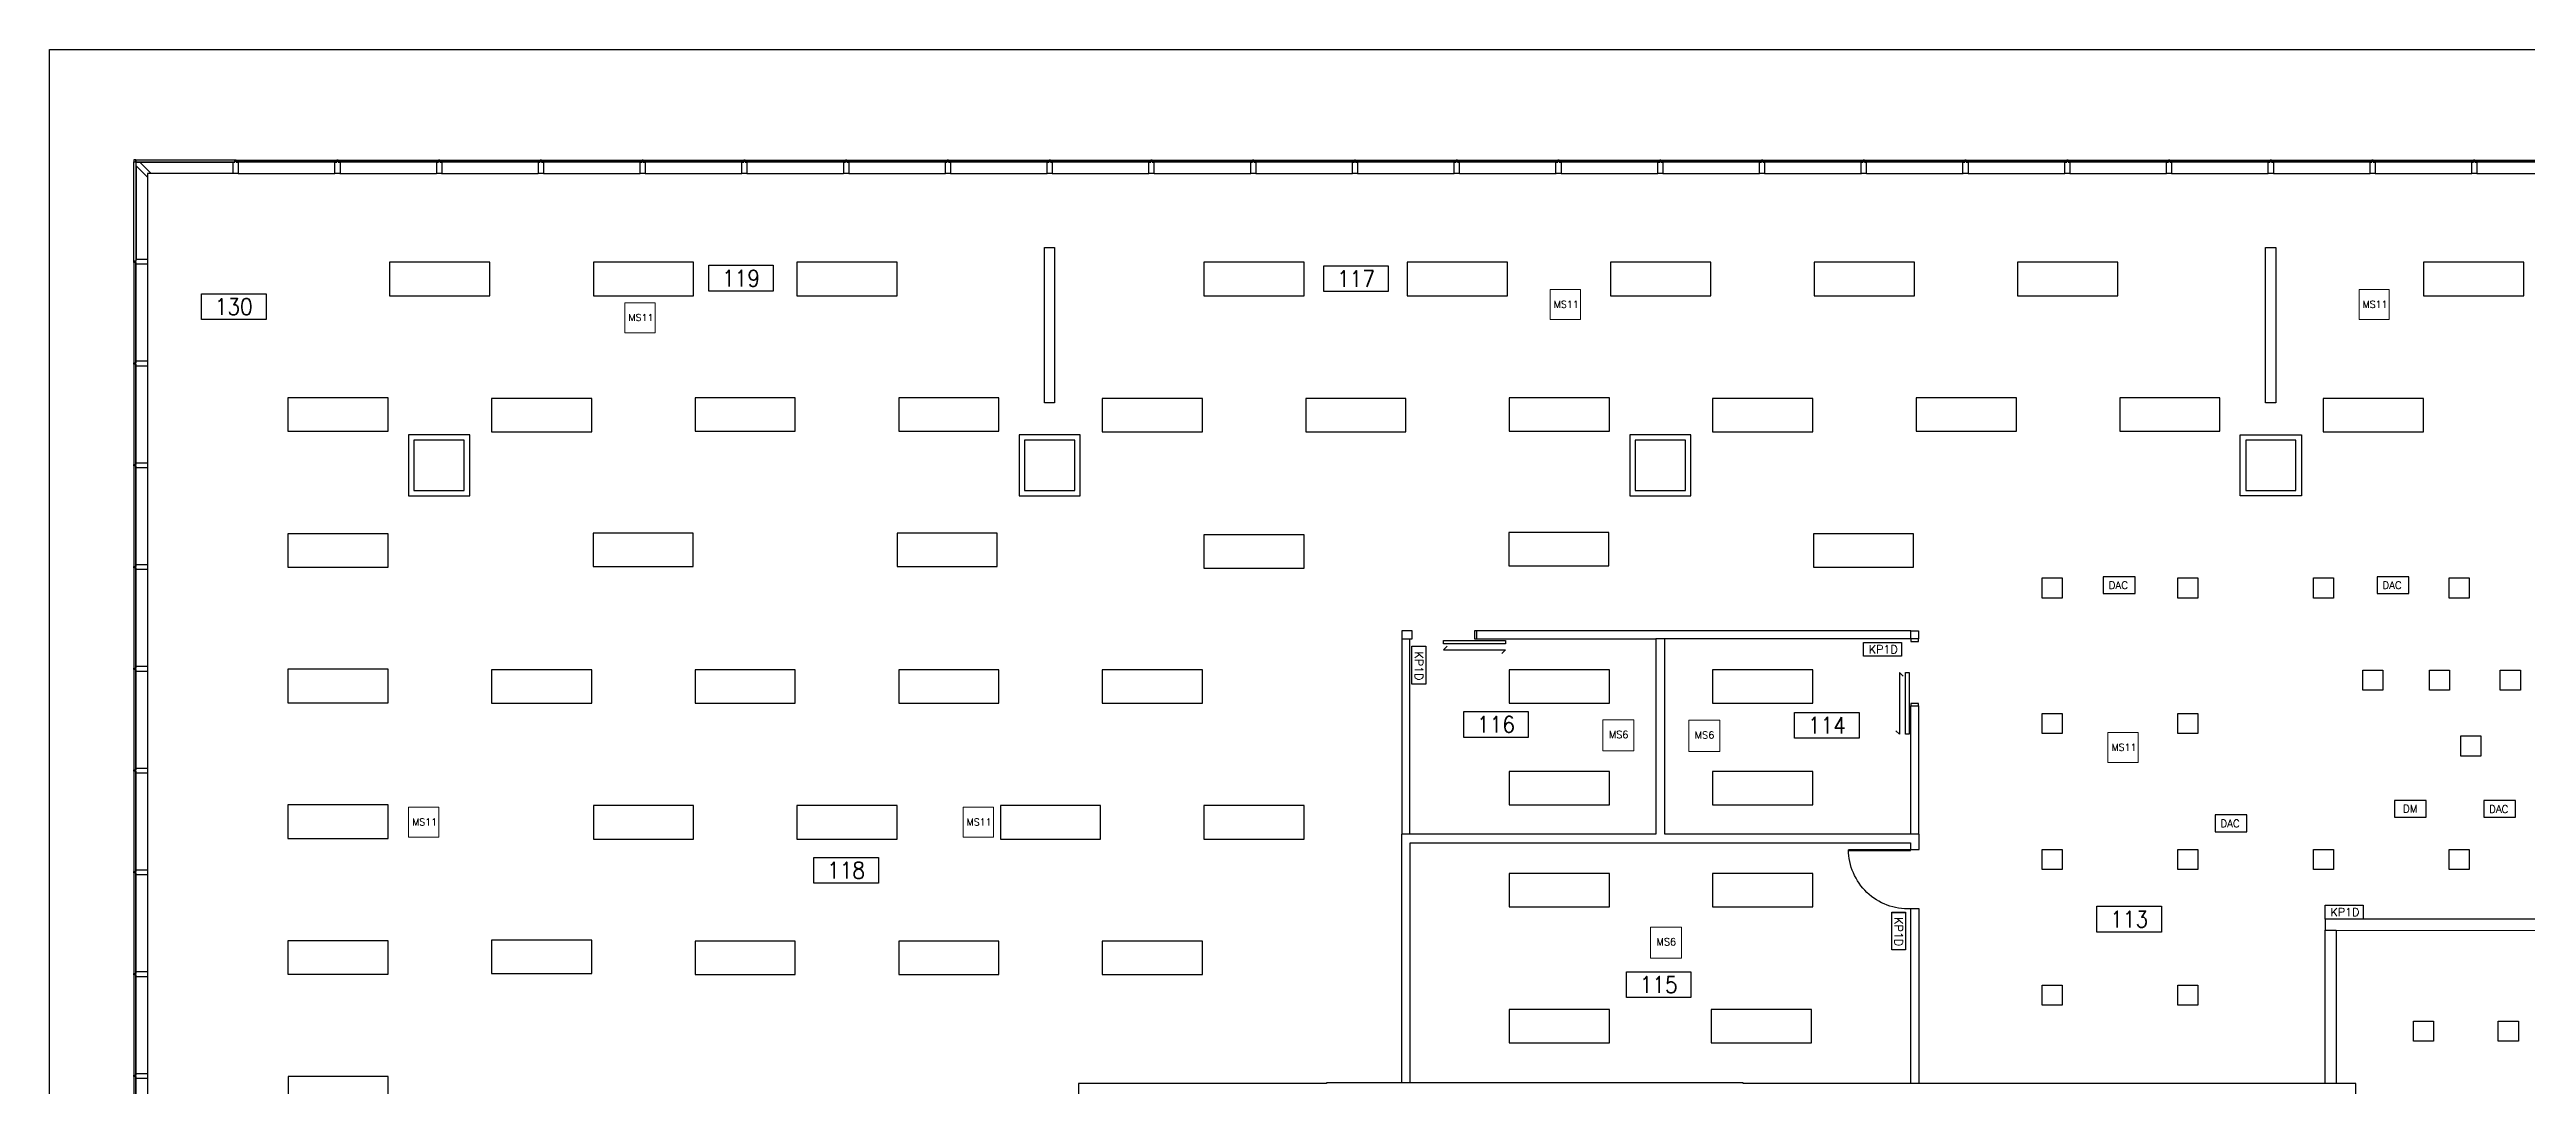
# Model space of a CAD drawing. Header units: feet. Extents: x 0 to 2667, y 0 to 1710.
# Drawn here: x 0 to 1483, y 1090 to 1710 of the extents above; entities that cross this region are included whole.
import ezdxf
from ezdxf.enums import TextEntityAlignment as Align

# ---------------------------------------------------------------- set-up
doc = ezdxf.new("R2010")
doc.units = ezdxf.units.FT
doc.header["$LTSCALE"] = 400
doc.header["$MEASUREMENT"] = 0
doc.set_wipeout_variables(frame=1)
doc.layers.get('0').update_dxf_attribs({"color": 255})
for name, color, linetype in [('Doors', 7, 'Continuous'), ('FLT-FIXTURES', 3, 'Continuous'), ('FLT-PERIPHERALS', 6, 'Continuous')]:
    doc.layers.add(name, color=color, linetype=linetype)
doc.styles.add('MB M light', font='romans.shx', dxfattribs={"width": 0.9})
doc.styles.add('SIMPLEX', font='simplex.shx')
doc.styles.get("Standard").update_dxf_attribs({"font": 'romans.shx'})

# ---------------------------------------------------------------- blocks, each defined once
blk = doc.blocks.new('RecMullion')
for p, q in [((74048, -15082), (74048, -16507)), ((74216, -16507), (74216, -15082))]:
    blk.add_line(p, q)
blk = doc.blocks.new('Mullion-Corner')
for p, q in [((-174, 174), (-227, 174)), ((-227, 174), (-59, 6)), ((-6, 59), (-174, 227)), ((-174, 227), (-174, 174)), ((-59, 6), (-6, 6)), ((-6, 6), (-6, 59))]:
    blk.add_line(p, q)
blk.add_lwpolyline([(26, -26), (0, -26), (0, 0), (26, 0)], close=True)
blk = doc.blocks.new('Mullion')
for p, q in [((-37.5, 6), (-37.5, 174)), ((-37.5, 174), (37.5, 174)), ((-9.5, 6), (-37.5, 6)), ((-9.5, -26), (-9.5, 6)), ((37.5, 6), (9.5, 6)), ((9.5, 6), (9.5, -26)), ((37.5, 174), (37.5, 6)), ((9.5, -26), (-9.5, -26))]:
    blk.add_line(p, q)
blk = doc.blocks.new('MB M room tag')
at = {"style": 'MB M light', "width": 0.9}
for tag, p in [('ROOM2', (0, 8.07)), ('AREA2', (0, -4.24))]:
    blk.add_attdef(tag, text='', height=1.75, dxfattribs=at).set_placement(p, align=Align.MIDDLE)
blk.add_wipeout([(-4.76, 3.81), (-4.76, 0), (4.76, 0), (4.76, 3.81)])
blk.add_lwpolyline([(-4.76, 3.81), (4.76, 3.81), (4.76, 0), (-4.76, 0)], close=True)
for tag, p in [('ROOM1', (0, 5.5)), ('AREA1', (0, -1.67))]:
    blk.add_attdef(tag, text='', height=1.75, dxfattribs=at).set_placement(p, align=Align.MIDDLE)
blk.add_attdef('0000', text='', height=2.41, dxfattribs=at).set_placement((0, 1.9), align=Align.MIDDLE_CENTER)
blk = doc.blocks.new('GLASS DOOR 36')
at = {"layer": 'Doors'}
blk.add_lwpolyline([(165364, 113193), (165364, 114107), (165374, 114107), (165374, 113193)], close=True, dxfattribs=at)
blk.add_arc((165355, 113225), 883, 357.9321, 89.4535, dxfattribs=at)
blk = doc.blocks.new('FLT-A')
at = {"layer": 'FLT-FIXTURES'}
blk.add_lwpolyline([(0, 20), (60, 20), (60, 0), (0, 0)], close=True, dxfattribs=at)
blk = doc.blocks.new('FLT-LT1')
at = {"layer": 'FLT-FIXTURES'}
blk.add_lwpolyline([(0, 6), (93, 6), (93, 0), (0, 0)], close=True, dxfattribs=at)
blk = doc.blocks.new('FLT-LT10-DUMMY')
at = {"layer": 'FLT-FIXTURES'}
blk.add_lwpolyline([(0, 12), (12, 12), (12, 0), (0, 0)], close=True, dxfattribs=at)
blk = doc.blocks.new('FLT-MS12')
at = {"layer": 'FLT-PERIPHERALS', "lineweight": 0}
blk.add_lwpolyline([(0, 0), (18.1, 0), (18.1, 18), (0, 18)], close=True, dxfattribs=at)
at = {"layer": 'FLT-PERIPHERALS', "insert": (2.1, 11.2), "char_height": 4.14, "attachment_point": 1, "style": 'SIMPLEX'}
blk.add_mtext('MS11', dxfattribs=at)
blk = doc.blocks.new('FLT-DAC')
at = {"layer": 'FLT-FIXTURES', "insert": (3.2, 7.2), "char_height": 4.5, "attachment_point": 1, "bg_fill": 2}
blk.add_mtext('DAC', dxfattribs=at)
at = {"layer": 'FLT-FIXTURES'}
blk.add_lwpolyline([(0, 0), (19, 0), (19, 10), (0, 10)], close=True, dxfattribs=at)
blk = doc.blocks.new('FLT-MS6')
at = {"layer": 'FLT-PERIPHERALS', "lineweight": 0}
blk.add_lwpolyline([(0, 0), (18.6, 0), (18.6, 18.6), (0, 18.6)], close=True, dxfattribs=at)
at = {"layer": 'FLT-PERIPHERALS', "insert": (3.6, 11.9), "char_height": 4.27, "attachment_point": 1, "style": 'SIMPLEX'}
blk.add_mtext('MS6', dxfattribs=at)
blk = doc.blocks.new('FLT-KP1D')
at = {"layer": 'FLT-PERIPHERALS', "insert": (3.1, 6.6), "char_height": 4.87, "attachment_point": 1, "bg_fill": 2}
blk.add_mtext('KP1D', dxfattribs=at)
at = {"layer": 'FLT-PERIPHERALS'}
blk.add_lwpolyline([(0, 8.3), (22.7, 8.3), (22.7, 0), (0, 0)], close=True, dxfattribs=at)
blk = doc.blocks.new('FLT-DM')
at = {"layer": 'FLT-FIXTURES', "insert": (5.1, 7.4), "char_height": 4.5, "attachment_point": 1, "bg_fill": 2}
blk.add_mtext('DM', dxfattribs=at)
at = {"layer": 'FLT-FIXTURES'}
blk.add_lwpolyline([(0, 0), (19, 0), (19, 10), (0, 10)], close=True, dxfattribs=at)
blk = doc.blocks.new('FLT-LT11-DUMMY')
at = {"layer": 'FLT-FIXTURES'}
blk.add_lwpolyline([(0, 12), (12, 12), (12, 0), (0, 0)], close=True, dxfattribs=at)
blk = doc.blocks.new('FLT-LT5-DUMMY')
at = {"layer": 'FLT-FIXTURES'}
blk.add_lwpolyline([(0, 12), (12, 12), (12, 0), (0, 0)], close=True, dxfattribs=at)
blk = doc.blocks.new('FLT-LT6-DUMMY')
at = {"layer": 'FLT-FIXTURES'}
blk.add_lwpolyline([(0, 12), (12, 12), (12, 0), (0, 0)], close=True, dxfattribs=at)

msp = doc.modelspace()

# ---------------------------------------------------------------- linework, layer by layer
at = {"color": 255}
for p, q in [((51.8, 1640.3), (51.8, 1584.3)), ((54, 1642.4), (109.9, 1642.4)), ((58.6, 1633.5), (58.6, 1584.3)), ((109.9, 1635.6), (60.8, 1635.6))]:
    msp.add_line(p, q, dxfattribs=at)
for points in [[(51.6, 1643.7), (51.6, 1583.2), (50.5, 1583.2), (50.5, 1642.7), (111, 1642.7), (111, 1643.7)], [(111.8, 1643.7), (172, 1643.7), (172, 1642.7), (111.8, 1642.7)], [(172.7, 1643.7), (232.9, 1643.7), (232.9, 1642.7), (172.7, 1642.7)], [(233.7, 1643.7), (293.8, 1643.7), (293.8, 1642.7), (233.7, 1642.7)], [(294.6, 1643.7), (354.7, 1643.7), (354.7, 1642.7), (294.6, 1642.7)], [(355.5, 1643.7), (415.7, 1643.7), (415.7, 1642.7), (355.5, 1642.7)], [(416.4, 1643.7), (476.6, 1643.7), (476.6, 1642.7), (416.4, 1642.7)], [(477.4, 1643.7), (537.5, 1643.7), (537.5, 1642.7), (477.4, 1642.7)], [(538.3, 1643.7), (598.4, 1643.7), (598.4, 1642.7), (538.3, 1642.7)], [(599.2, 1643.7), (659.4, 1643.7), (659.4, 1642.7), (599.2, 1642.7)], [(660.1, 1643.7), (720.3, 1643.7), (720.3, 1642.7), (660.1, 1642.7)], [(721.1, 1643.7), (781.2, 1643.7), (781.2, 1642.7), (721.1, 1642.7)], [(782, 1643.7), (842.1, 1643.7), (842.1, 1642.7), (782, 1642.7)], [(842.9, 1643.7), (903.1, 1643.7), (903.1, 1642.7), (842.9, 1642.7)], [(903.8, 1643.7), (964, 1643.7), (964, 1642.7), (903.8, 1642.7)], [(964.7, 1643.7), (1024.9, 1643.7), (1024.9, 1642.7), (964.7, 1642.7)], [(1025.7, 1643.7), (1085.8, 1643.7), (1085.8, 1642.7), (1025.7, 1642.7)], [(1086.6, 1643.7), (1146.7, 1643.7), (1146.7, 1642.7), (1086.6, 1642.7)], [(1147.5, 1643.7), (1207.7, 1643.7), (1207.7, 1642.7), (1147.5, 1642.7)], [(1208.4, 1643.7), (1268.6, 1643.7), (1268.6, 1642.7), (1208.4, 1642.7)], [(1269.4, 1643.7), (1329.5, 1643.7), (1329.5, 1642.7), (1269.4, 1642.7)], [(1330.3, 1643.7), (1390.4, 1643.7), (1390.4, 1642.7), (1330.3, 1642.7)], [(1391.2, 1643.7), (1451.4, 1643.7), (1451.4, 1642.7), (1391.2, 1642.7)], [(1452.1, 1643.7), (1512.3, 1643.7), (1512.3, 1642.7), (1452.1, 1642.7)], [(50.5, 1582.4), (50.5, 1522.3), (51.6, 1522.3), (51.6, 1582.4)], [(50.5, 1521.5), (50.5, 1461.3), (51.6, 1461.3), (51.6, 1521.5)], [(215, 1442.7), (251.6, 1442.7), (251.6, 1479.2), (215, 1479.2)], [(248.3, 1476), (218.2, 1476), (218.2, 1445.9), (248.3, 1445.9)], [(580.5, 1479.2), (580.5, 1442.7), (617.1, 1442.7), (617.1, 1479.2)], [(613.8, 1476), (583.8, 1476), (583.8, 1445.9), (613.8, 1445.9)], [(982.6, 1479.2), (946.1, 1479.2), (946.1, 1442.7), (982.6, 1442.7)], [(979.4, 1476), (949.3, 1476), (949.3, 1445.9), (979.4, 1445.9)], [(1348.2, 1479.2), (1348.2, 1442.7), (1311.6, 1442.7), (1311.6, 1479.2)], [(1344.9, 1476), (1314.9, 1476), (1314.9, 1445.9), (1344.9, 1445.9)], [(50.5, 1460.6), (50.5, 1400.4), (51.6, 1400.4), (51.6, 1460.6)], [(50.5, 1399.6), (50.5, 1339.5), (51.6, 1339.5), (51.6, 1399.6)], [(815.9, 1361.8), (809.7, 1361.8), (809.7, 1357.1), (815.9, 1357.1)], [(834.5, 1354), (834.5, 1356.1), (871.6, 1356.1), (871.6, 1354)], [(854.6, 1361.8), (853.1, 1361.8), (853.1, 1357.1), (854.6, 1357.1)], [(1114.3, 1361.8), (1119, 1361.8), (1119, 1357.1), (1114.3, 1357.1)], [(1119, 1355.5), (1119, 1357.1), (1114.3, 1357.1), (1114.3, 1355.5)], [(50.5, 1338.7), (50.5, 1278.6), (51.6, 1278.6), (51.6, 1338.7)], [(1111.2, 1337), (1113.3, 1337), (1113.3, 1299.9), (1111.2, 1299.9)], [(1119, 1316.9), (1119, 1318.4), (1114.3, 1318.4), (1114.3, 1316.9)], [(50.5, 1277.8), (50.5, 1217.6), (51.6, 1217.6), (51.6, 1277.8)], [(50.5, 1216.9), (50.5, 1156.7), (51.6, 1156.7), (51.6, 1216.9)], [(50.5, 1156), (50.5, 1095.8), (51.6, 1095.8), (51.6, 1156)], [(50.5, 1095), (50.5, 1034.9), (51.6, 1034.9), (51.6, 1095)]]:
    msp.add_lwpolyline(points, close=True, dxfattribs=at)
for points in [[(809.7, 1357.1), (809.7, 1240.2)], [(814.4, 1240.2), (814.4, 1357.1)], [(836.7, 1352.6), (834.5, 1350.4), (871.6, 1350.4), (869.4, 1348.2)], [(1114.3, 1361.8), (853.1, 1361.8)], [(853.1, 1357.1), (961.7, 1357.1)], [(1114.3, 1357.1), (967, 1357.1)], [(1109.8, 1334.8), (1107.6, 1337), (1107.6, 1299.9), (1105.4, 1302)], [(1114.3, 1240.2), (1114.3, 1316.9)], [(1119, 1316.9), (1119, 1240.2)], [(1119.3, 1090.8), (1119.3, 1195.4), (1114.2, 1195.4), (1114.2, 1090.8)], [(1380.8, 614.9), (1380.8, 1090.8), (1014, 1090.8), (1014, 1091.2), (764.5, 1091.2), (764.5, 1090.8), (616, 1090.8), (616, 612.6)]]:
    msp.add_lwpolyline(points, dxfattribs=at)

# ---------------------------------------------------------------- block references
at = {"color": 255, "yscale": 0.0406158, "zscale": 0.0406158}
for name, p, xscale, rotation in [('Mullion-Corner', (51.6, 1642.7), -0.0406158, 270), ('RecMullion', (783.4, 4650), 0.0406158, 270), ('RecMullion', (844.3, 4650), 0.0406158, 270), ('RecMullion', (905.2, 4650), 0.0406158, 270), ('RecMullion', (966.2, 4650), 0.0406158, 270), ('RecMullion', (1027.1, 4650), 0.0406158, 270), ('RecMullion', (1088, 4650), 0.0406158, 270), ('RecMullion', (1148.9, 4650), 0.0406158, 270), ('RecMullion', (1209.9, 4650), 0.0406158, 270), ('RecMullion', (1270.8, 4650), 0.0406158, 270), ('RecMullion', (1331.7, 4650), 0.0406158, 270), ('RecMullion', (1392.6, 4650), 0.0406158, 270), ('RecMullion', (1453.6, 4650), 0.0406158, 270), ('RecMullion', (1514.5, 4650), 0.0406158, 270), ('RecMullion', (1575.4, 4650), 0.0406158, 270), ('RecMullion', (1636.3, 4650), 0.0406158, 270), ('RecMullion', (1697.3, 4650), 0.0406158, 270), ('RecMullion', (1758.2, 4650), 0.0406158, 270), ('RecMullion', (1819.1, 4650), 0.0406158, 270), ('RecMullion', (1880, 4650), 0.0406158, 270), ('RecMullion', (1940.9, 4650), 0.0406158, 270), ('RecMullion', (2001.9, 4650), 0.0406158, 270), ('RecMullion', (2062.8, 4650), 0.0406158, 270), ('RecMullion', (2123.7, 4650), 0.0406158, 270), ('RecMullion', (-2955.7, 910.8), -0.0406158, 180), ('RecMullion', (-2955.7, 849.9), -0.0406158, 180), ('RecMullion', (-2955.7, 789), -0.0406158, 180), ('RecMullion', (-2955.7, 728.1), -0.0406158, 180), ('RecMullion', (-2955.7, 667.1), -0.0406158, 180), ('RecMullion', (-2955.7, 606.2), -0.0406158, 180), ('RecMullion', (-2955.7, 545.3), -0.0406158, 180), ('RecMullion', (-2955.7, 484.4), -0.0406158, 180), ('RecMullion', (-2955.7, 423.4), -0.0406158, 180)]:
    msp.add_blockref(name, p, dxfattribs=dict(at, xscale=xscale, rotation=rotation))
at = {"color": 255, "extrusion": (0, 0, -1), "xscale": -0.0406158, "yscale": 0.0406158, "zscale": 0.0406158}
for p, rotation in [((-111.4, 1642.7), 180), ((-172.4, 1642.7), 180), ((-233.3, 1642.7), 180), ((-294.2, 1642.7), 180), ((-355.1, 1642.7), 180), ((-416, 1642.7), 180), ((-477, 1642.7), 180), ((-537.9, 1642.7), 180), ((-598.8, 1642.7), 180), ((-659.7, 1642.7), 180), ((-720.7, 1642.7), 180), ((-781.6, 1642.7), 180), ((-842.5, 1642.7), 180), ((-903.4, 1642.7), 180), ((-964.4, 1642.7), 180), ((-1025.3, 1642.7), 180), ((-1086.2, 1642.7), 180), ((-1147.1, 1642.7), 180), ((-1208.1, 1642.7), 180), ((-1269, 1642.7), 180), ((-1329.9, 1642.7), 180), ((-1390.8, 1642.7), 180), ((-1451.7, 1642.7), 180), ((-51.6, 1582.8), 90), ((-51.6, 1521.9), 90), ((-51.6, 1461), 90), ((-51.6, 1400), 90), ((-51.6, 1339.1), 90), ((-51.6, 1278.2), 90), ((-51.6, 1217.3), 90), ((-51.6, 1156.3), 90), ((-51.6, 1095.4), 90)]:
    msp.add_blockref('Mullion', p, dxfattribs=dict(at, rotation=rotation))
at = {"color": 255}
ref = msp.add_blockref('MB M room tag', (414, 1565.2), dxfattribs=dict(at, xscale=4.06158, yscale=4.06158, zscale=4.06158))
ref.add_attrib('0000', '119', dxfattribs={"height": 9.81, "style": 'MB M light', "width": 0.9}).set_placement((414, 1572.9), align=Align.MIDDLE_CENTER)
ref = msp.add_blockref('MB M room tag', (782.2, 1564.9), dxfattribs=dict(at, xscale=4.06158, yscale=4.06158, zscale=4.06158))
ref.add_attrib('0000', '117', dxfattribs={"height": 9.81, "style": 'MB M light', "width": 0.9}).set_placement((782.2, 1572.6), align=Align.MIDDLE_CENTER)
ref = msp.add_blockref('MB M room tag', (110.3, 1548.2), dxfattribs=dict(at, xscale=4.06158, yscale=4.06158, zscale=4.06158))
ref.add_attrib('0000', '130', dxfattribs={"height": 9.81, "style": 'MB M light', "width": 0.9}).set_placement((110.3, 1555.9), align=Align.MIDDLE_CENTER)
ref = msp.add_blockref('MB M room tag', (866, 1298), dxfattribs=dict(at, xscale=4.06158, yscale=4.06158, zscale=4.06158))
ref.add_attrib('0000', '116', dxfattribs={"height": 9.81, "style": 'MB M light', "width": 0.9}).set_placement((866, 1305.8), align=Align.MIDDLE_CENTER)
ref = msp.add_blockref('MB M room tag', (1064.1, 1297.5), dxfattribs=dict(at, xscale=4.06158, yscale=4.06158, zscale=4.06158))
ref.add_attrib('0000', '114', dxfattribs={"height": 9.81, "style": 'MB M light', "width": 0.9}).set_placement((1064.1, 1305.3), align=Align.MIDDLE_CENTER)
ref = msp.add_blockref('MB M room tag', (476.9, 1210.7), dxfattribs=dict(at, xscale=4.06158, yscale=4.06158, zscale=4.06158))
ref.add_attrib('0000', '118', dxfattribs={"height": 9.81, "style": 'MB M light', "width": 0.9}).set_placement((476.9, 1218.5), align=Align.MIDDLE_CENTER)
ref = msp.add_blockref('MB M room tag', (1245.1, 1181.5), dxfattribs=dict(at, xscale=4.06158, yscale=4.06158, zscale=4.06158))
ref.add_attrib('0000', '113', dxfattribs={"height": 9.81, "style": 'MB M light', "width": 0.9}).set_placement((1245.1, 1189.2), align=Align.MIDDLE_CENTER)
ref = msp.add_blockref('MB M room tag', (963.4, 1142.3), dxfattribs=dict(at, xscale=4.06158, yscale=4.06158, zscale=4.06158))
ref.add_attrib('0000', '115', dxfattribs={"height": 9.81, "style": 'MB M light', "width": 0.9}).set_placement((963.4, 1150), align=Align.MIDDLE_CENTER)
at = {"layer": 'Doors', "color": 255, "lineweight": 0, "xscale": -0.0406158, "yscale": 0.0406158, "zscale": 0.0406158, "rotation": 90}
msp.add_blockref('GLASS DOOR 36', (5711.6, 7947.2), dxfattribs=at)
at = {"layer": 'FLT-FIXTURES', "rotation": 270}
for name, p in [('FLT-LT1', (595.7, 1591.3)), ('FLT-LT1', (1326.8, 1591.3)), ('FLT-LT10-DUMMY', (1193, 1393.5)), ('FLT-LT10-DUMMY', (1274.2, 1393.5)), ('FLT-LT10-DUMMY', (1355.4, 1393.5)), ('FLT-LT10-DUMMY', (1436.7, 1393.5)), ('FLT-LT5-DUMMY', (1385, 1338.3)), ('FLT-LT5-DUMMY', (1424.8, 1338.3)), ('FLT-LT5-DUMMY', (1467.3, 1338.3)), ('FLT-LT10-DUMMY', (1193, 1312.3)), ('FLT-LT10-DUMMY', (1274.2, 1312.3)), ('FLT-LT11-DUMMY', (1443.7, 1298.9)), ('FLT-LT10-DUMMY', (1193, 1231)), ('FLT-LT10-DUMMY', (1274.2, 1231)), ('FLT-LT10-DUMMY', (1355.4, 1231)), ('FLT-LT10-DUMMY', (1436.7, 1231)), ('FLT-LT10-DUMMY', (1193, 1149.8)), ('FLT-LT10-DUMMY', (1274.2, 1149.8)), ('FLT-LT6-DUMMY', (1415.3, 1128.2)), ('FLT-LT6-DUMMY', (1466.1, 1128.2))]:
    msp.add_blockref(name, p, dxfattribs=at)
at = {"layer": 'FLT-FIXTURES', "xscale": -1, "rotation": 180}
for p in [(203.6, 1582.5), (325.6, 1582.5), (447.4, 1582.5), (691.1, 1582.5), (812.8, 1582.5), (934.6, 1582.5), (1056.5, 1582.5), (1178.3, 1582.5), (1421.3, 1582.5), (142.7, 1501.3), (264.7, 1500.9), (386.5, 1501.3), (508.4, 1501.3), (630.2, 1500.9), (752.1, 1500.9), (873.9, 1501.3), (995.7, 1500.9), (1117.6, 1501.3), (1239.4, 1501.3), (1361.3, 1500.9), (142.7, 1420), (325.4, 1420.3), (507.4, 1420.3), (691.1, 1419.4), (873.6, 1420.8), (1056, 1420), (142.7, 1338.8), (264.7, 1338.5), (386.5, 1338.5), (508.4, 1338.5), (630.2, 1338.5), (873.9, 1277.6), (995.7, 1277.6), (142.7, 1257.6), (325.6, 1257.2), (447.4, 1257.2), (569.3, 1257.2), (691.1, 1257.2), (873.9, 1216.6), (995.7, 1216.6), (142.7, 1176.3), (264.7, 1176.7), (386.5, 1176), (508.4, 1176), (630.2, 1176), (873.9, 1135.1), (994.9, 1135.1), (142.8, 1095.1)]:
    msp.add_blockref('FLT-A', p, dxfattribs=at)
at = {"layer": 'FLT-FIXTURES'}
for name, p in [('FLT-DAC', (1229.6, 1384.2)), ('FLT-DAC', (1393.5, 1384.2)), ('FLT-DAC', (1296.5, 1241.6)), ('FLT-DM', (1403.9, 1250.2)), ('FLT-DAC', (1457.4, 1250.2))]:
    msp.add_blockref(name, p, dxfattribs=at)
at = {"layer": 'FLT-PERIPHERALS'}
for name, p in [('FLT-MS12', (344.5, 1540.3)), ('FLT-MS12', (898.5, 1548.2)), ('FLT-MS12', (1382.7, 1548.2)), ('FLT-MS6', (930, 1290)), ('FLT-MS6', (981.4, 1289.7)), ('FLT-MS12', (1232.4, 1283)), ('FLT-MS12', (215, 1238.3)), ('FLT-MS12', (547, 1238.3)), ('FLT-KP1D', (1362.5, 1189.3)), ('FLT-MS6', (958.5, 1165.9))]:
    msp.add_blockref(name, p, dxfattribs=at)

# ---------------------------------------------------------------- next in the draw order: linework, layer by layer
at = {"color": 255}
for points in [[(814.7, 1091.3), (814.7, 1234.9), (964, 1234.9), (1114.2, 1234.9), (1114.2, 1230.9), (1119.3, 1230.9), (1119.3, 1240.2), (967, 1240.2), (967, 1357.1), (961.7, 1357.1), (961.7, 1240.2), (809.4, 1240.2), (809.4, 1091.3)], [(1362.5, 1090.8), (1362.5, 1182.6), (1369, 1182.6), (1369, 1090.8)]]:
    msp.add_lwpolyline(points, dxfattribs=at)
at = {"color": 255, "elevation": 0}
msp.add_lwpolyline([(1536, 1182.5), (1536, 1189.3), (1362.5, 1189.3), (1362.5, 1182.6)], close=True, dxfattribs=at)

# ---------------------------------------------------------------- next in the draw order: block references
at = {"layer": 'FLT-FIXTURES', "xscale": -1, "rotation": 180}
for p in [(873.9, 1338.5), (995.7, 1338.5)]:
    msp.add_blockref('FLT-A', p, dxfattribs=at)

# ---------------------------------------------------------------- next in the draw order: block references
at = {"layer": 'FLT-PERIPHERALS', "rotation": 270}
for p in [(815.7, 1352.6), (1102.9, 1193.5)]:
    msp.add_blockref('FLT-KP1D', p, dxfattribs=at)
at = {"layer": 'FLT-PERIPHERALS'}
msp.add_blockref('FLT-KP1D', (1086.1, 1346.6), dxfattribs=at)

# ---------------------------------------------------------------- next in the draw order: linework, layer by layer
at = {"color": 255}
msp.add_lwpolyline([(2666.6, 1709.9), (2666.6, 0), (0, 0), (0, 1709.9)], close=True, dxfattribs=at)

doc.saveas('drawing.dxf')
